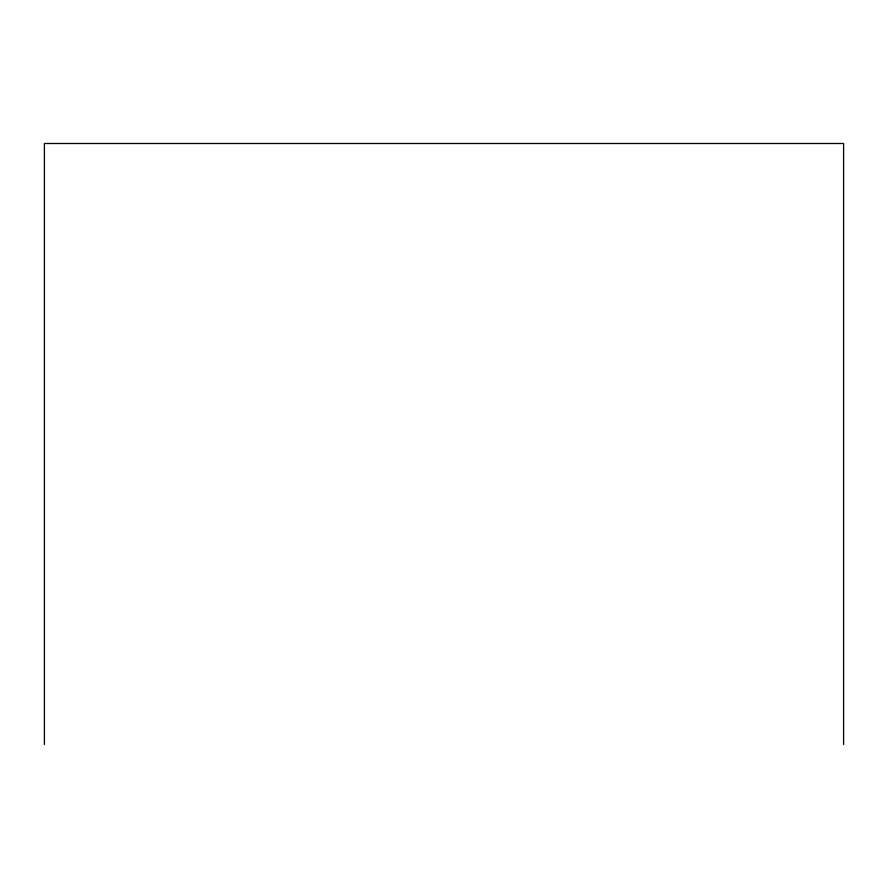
<?xml version="1.0" encoding="UTF-8"?>
<svg xmlns="http://www.w3.org/2000/svg" width="888" height="888" viewBox="0 0 888 888"><rect width="100%" height="100%" fill="white"/><g stroke="black" fill="none" stroke-linecap="round" stroke-linejoin="round"><path stroke-width="1.33" d="M843.6 744.499L843.6 143.501L44.4 143.501L44.4 744.499"/></g></svg>
